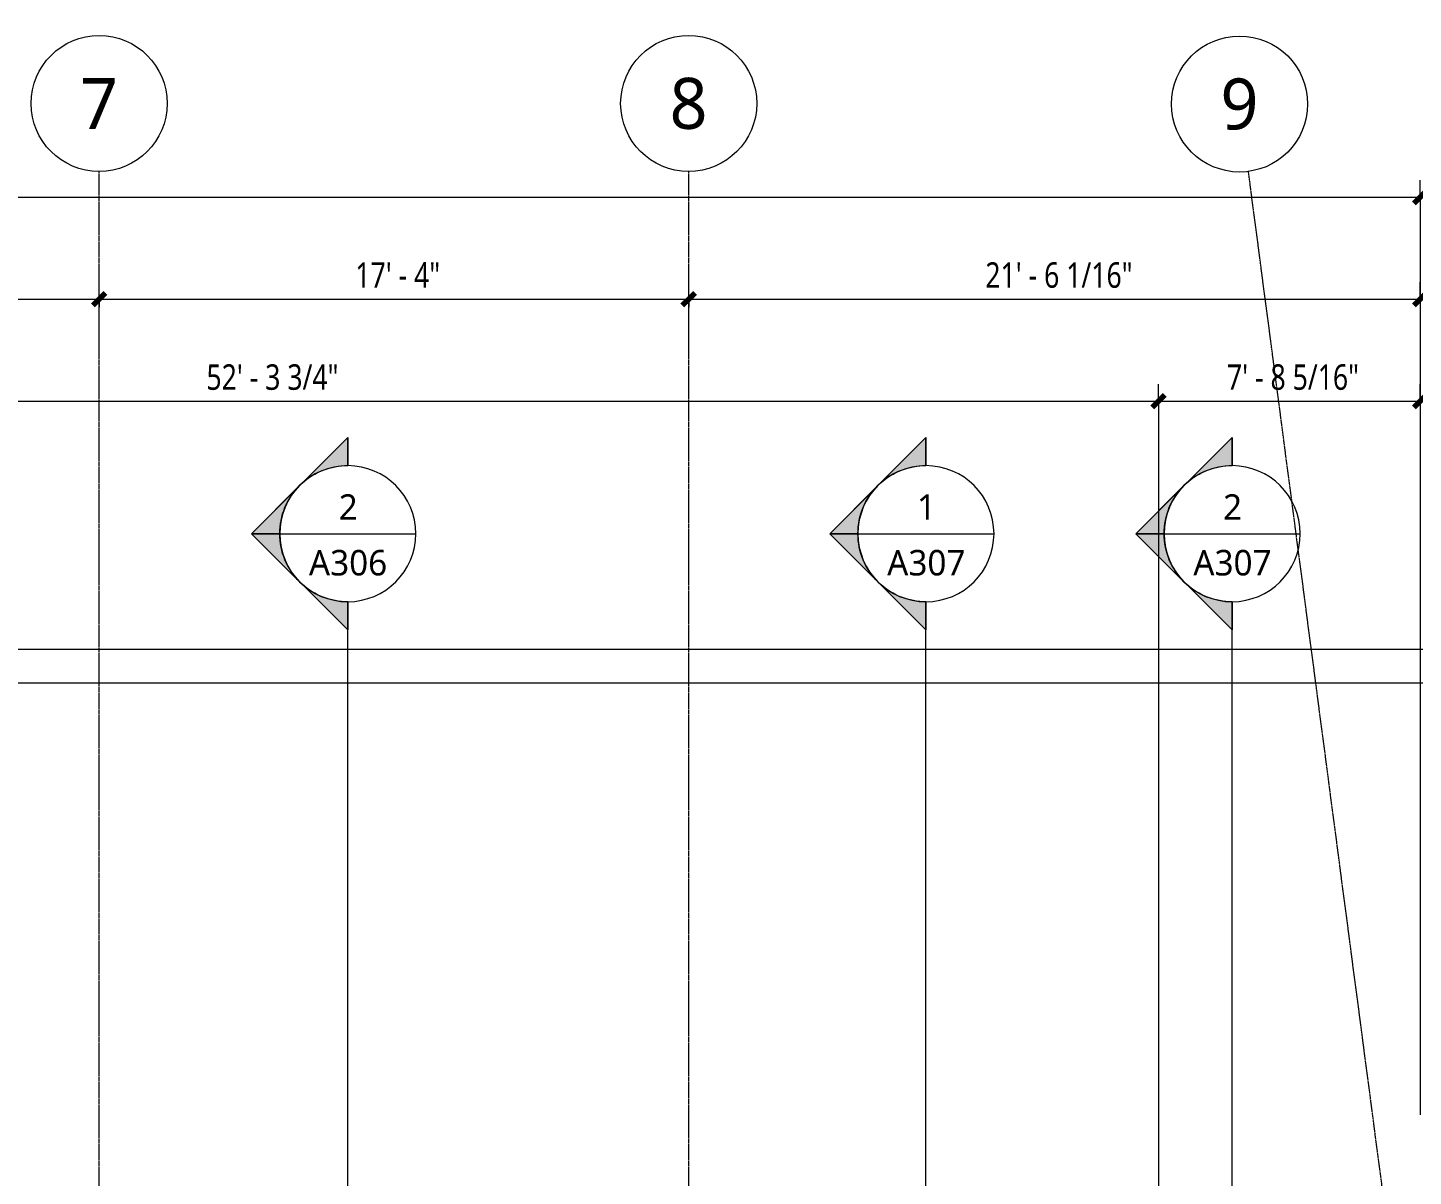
# Model space of a CAD drawing. Header units: inches. Extents: x -1548 to 1644, y -860 to 924.
# Drawn here: x 261.8 to 750.6, y 519 to 924.3 of the extents above; entities that cross this region are included whole.
import ezdxf

# ---------------------------------------------------------------- set-up
doc = ezdxf.new("R2010")
doc.units = ezdxf.units.IN
doc.header["$MEASUREMENT"] = 0
doc.linetypes.add('Grid Line', pattern=[0.875, 0.5, -0.125, 0.125, -0.125])
for name, color, linetype, lineweight in [('A-ANNO-DIMS', 211, 'Continuous', 9), ('A-ANNO-DIMS-96', 211, 'Continuous', 9), ('G-ANNO-SYMB', 111, 'Continuous', 9), ('L-SITE-WALL', 31, 'Continuous', 13), ('S-GRID', 1, 'Continuous', 9), ('S-GRID-IDEN', 1, 'Continuous', 9)]:
    doc.layers.add(name, color=color, linetype=linetype, lineweight=lineweight)
doc.styles.add('Trebuchet MS', font='trebuc.ttf', dxfattribs={"width": 0.8, "height": 9})
doc.styles.add('Trebuchet MS_1', font='trebuc.ttf', dxfattribs={"height": 9})
doc.styles.add('Trebuchet MS_2', font='trebuc.ttf', dxfattribs={"height": 18})
doc.dimstyles.new('Linear_-_3_32__Trebuchet_MS', dxfattribs={"dimscale": 12, "dimtxt": 9.278558, "dimasz": 0.375, "dimexe": 0.5, "dimexo": 0.5, "dimgap": 0.125, "dimtad": 1, "dimdec": 4, "dimrnd": 0.0625, "dimzin": 3, "dimdsep": 46, "dimlunit": 4, "dimtxsty": 'Trebuchet MS', "dimblk1": 'OBLIQUE', "dimblk2": 'OBLIQUE', "dimsah": 1, "dimcen": 0.09, "dimdle": 0.375, "dimazin": 0, "dimtfac": 1, "dimtdec": 4, "dimtix": 1, "dimtmove": 0, "dimatfit": 3, "dimfxl": 1, "dimtvp": 1, "dimfrac": 2, "dimtolj": 1, "dimtzin": 0, "dimarcsym": 2})

# ---------------------------------------------------------------- blocks, each defined once
blk = doc.blocks.new('Snowdon Towers Sample Site_rvt-1-L1')
at = {"layer": 'L-SITE-WALL', "color": 10}
for p, q in [((-806.95, 705), (841.31, 705)), ((841.31, 693), (-806.95, 693))]:
    blk.add_line(p, q, dxfattribs=at)
blk = doc.blocks.new('Grid - Grid Head - Circle-50561-L1')
at = {"layer": 'S-GRID-IDEN'}
blk.add_circle((0, 0), 0.25, dxfattribs=at)
blk = doc.blocks.new('DIMBLOCK6-L1')
at = {"layer": 'A-ANNO-DIMS-96'}
for p, q in [((33, 792.49), (33, 798.49)), ((660.75, 792.49), (660.75, 798.49)), ((33, 792.49), (660.75, 792.49)), ((33, 792.49), (33, 519)), ((660.75, 792.49), (660.75, 506.38))]:
    blk.add_line(p, q, dxfattribs=at)
at = {"layer": 'A-ANNO-DIMS-96', "lineweight": 70}
for p, q in [((33, 792.49), (30.75, 790.24)), ((33, 792.49), (35.25, 794.74)), ((660.75, 792.49), (658.5, 790.24)), ((660.75, 792.49), (663, 794.74))]:
    blk.add_line(p, q, dxfattribs=at)
at = {"layer": 'A-ANNO-DIMS-96', "color": 0, "insert": (324.86, 805.5), "char_height": 9, "width": 52.8406, "attachment_point": 1, "line_spacing_factor": 1.048425, "style": 'Trebuchet MS'}
blk.add_mtext('52\' - 3 3/4"', dxfattribs=at)
blk = doc.blocks.new('_Oblique')
at = {"color": 0, "linetype": 'ByBlock', "lineweight": -2}
blk.add_line((-0.5, -0.5), (0.5, 0.5), dxfattribs=at)
blk = doc.blocks.new('DIMBLOCK7-L1')
at = {"layer": 'A-ANNO-DIMS-96'}
for p, q in [((660.75, 792.49), (660.75, 798.49)), ((753.06, 792.49), (753.06, 798.49)), ((660.75, 792.49), (757.56, 792.49)), ((660.75, 792.49), (660.75, 506.38)), ((753.06, 792.49), (753.06, 540.71))]:
    blk.add_line(p, q, dxfattribs=at)
at = {"layer": 'A-ANNO-DIMS-96', "lineweight": 70}
for p, q in [((660.75, 792.49), (658.5, 790.24)), ((660.75, 792.49), (663, 794.74)), ((753.06, 792.49), (750.81, 790.24)), ((753.06, 792.49), (755.31, 794.74))]:
    blk.add_line(p, q, dxfattribs=at)
at = {"layer": 'A-ANNO-DIMS-96', "color": 0, "insert": (684.89, 805.5), "char_height": 9, "width": 52.8406, "attachment_point": 1, "line_spacing_factor": 1.048425, "style": 'Trebuchet MS'}
blk.add_mtext('7\' - 8 5/16"', dxfattribs=at)
blk = doc.blocks.new('DIMBLOCK14-L1')
at = {"layer": 'A-ANNO-DIMS-96'}
for p, q in [((43, 828.49), (43, 834.49)), ((287, 828.49), (287, 834.49)), ((43, 828.49), (287, 828.49)), ((43, 828.49), (43, 825.67)), ((287, 828.49), (287, 825.67))]:
    blk.add_line(p, q, dxfattribs=at)
at = {"layer": 'A-ANNO-DIMS-96', "lineweight": 70}
for p, q in [((43, 828.49), (40.75, 826.24)), ((43, 828.49), (45.25, 830.74)), ((287, 828.49), (284.75, 826.24)), ((287, 828.49), (289.25, 830.74))]:
    blk.add_line(p, q, dxfattribs=at)
at = {"layer": 'A-ANNO-DIMS-96', "color": 0, "insert": (151.4, 841.5), "char_height": 9, "width": 32.6479, "attachment_point": 1, "line_spacing_factor": 1.048425, "style": 'Trebuchet MS'}
blk.add_mtext('20\' - 4"', dxfattribs=at)
blk = doc.blocks.new('DIMBLOCK15-L1')
at = {"layer": 'A-ANNO-DIMS-96'}
for p, q in [((287, 828.49), (287, 834.49)), ((495, 828.49), (495, 834.49)), ((287, 828.49), (495, 828.49)), ((287, 828.49), (287, 825.67)), ((495, 828.49), (495, 825.67))]:
    blk.add_line(p, q, dxfattribs=at)
at = {"layer": 'A-ANNO-DIMS-96', "lineweight": 70}
for p, q in [((287, 828.49), (284.75, 826.24)), ((287, 828.49), (289.25, 830.74)), ((495, 828.49), (492.75, 826.24)), ((495, 828.49), (497.25, 830.74))]:
    blk.add_line(p, q, dxfattribs=at)
at = {"layer": 'A-ANNO-DIMS-96', "color": 0, "insert": (377.4, 841.5), "char_height": 9, "width": 32.6479, "attachment_point": 1, "line_spacing_factor": 1.048425, "style": 'Trebuchet MS'}
blk.add_mtext('17\' - 4"', dxfattribs=at)
blk = doc.blocks.new('DIMBLOCK16-L1')
at = {"layer": 'A-ANNO-DIMS-96'}
for p, q in [((495, 828.49), (495, 834.49)), ((753.06, 828.49), (753.06, 834.49)), ((495, 828.49), (757.56, 828.49)), ((495, 828.49), (495, 825.67)), ((753.06, 828.49), (753.06, 540.71))]:
    blk.add_line(p, q, dxfattribs=at)
at = {"layer": 'A-ANNO-DIMS-96', "lineweight": 70}
for p, q in [((495, 828.49), (492.75, 826.24)), ((495, 828.49), (497.25, 830.74)), ((753.06, 828.49), (750.81, 826.24)), ((753.06, 828.49), (755.31, 830.74))]:
    blk.add_line(p, q, dxfattribs=at)
at = {"layer": 'A-ANNO-DIMS-96', "color": 0, "insert": (599.65, 841.5), "char_height": 9, "width": 58.5021, "attachment_point": 1, "line_spacing_factor": 1.048425, "style": 'Trebuchet MS'}
blk.add_mtext('21\' - 6 1/16"', dxfattribs=at)
blk = doc.blocks.new('DIMBLOCK17-L1')
at = {"layer": 'A-ANNO-DIMS-96'}
for p, q in [((-1338, 864.49), (-1338, 870.49)), ((753.06, 864.49), (753.06, 870.49)), ((-1342.5, 864.49), (757.56, 864.49)), ((-1338, 864.49), (-1338, 531)), ((753.06, 864.49), (753.06, 540.71))]:
    blk.add_line(p, q, dxfattribs=at)
at = {"layer": 'A-ANNO-DIMS-96', "lineweight": 70}
for p, q in [((-1338, 864.49), (-1335.75, 866.74)), ((753.06, 864.49), (755.31, 866.74)), ((-1338, 864.49), (-1340.25, 862.24)), ((753.06, 864.49), (750.81, 862.24))]:
    blk.add_line(p, q, dxfattribs=at)
at = {"layer": 'A-ANNO-DIMS-96', "color": 0, "insert": (-319.21, 877.5), "char_height": 9, "width": 64.1636, "attachment_point": 1, "line_spacing_factor": 1.048425, "style": 'Trebuchet MS'}
blk.add_mtext('174\' - 3 1/16"', dxfattribs=at)
blk = doc.blocks.new('Section - Section Head - Filled-22785-L1')
at = {"layer": 'G-ANNO-SYMB'}
h = blk.add_hatch(color=256, dxfattribs=at)
edge = h.paths.add_edge_path()
edge.add_line((-0.4268, 0.1768), (-0.25, 0.3536))
edge.add_line((-0.25, 0.3536), (-0.25, 0.25))
edge.add_arc((-0.25, 0), 0.25, 90, 135)
h = blk.add_hatch(color=256, dxfattribs=at)
edge = h.paths.add_edge_path()
edge.add_arc((-0.25, 0), 0.25, 45, 90)
edge.add_line((-0.25, 0.25), (-0.25, 0.3536))
edge.add_line((-0.25, 0.3536), (-0.0732, 0.1768))
h = blk.add_hatch(color=256, dxfattribs=at)
edge = h.paths.add_edge_path()
edge.add_arc((-0.25, 0), 0.2503, 137.9216, 180)
edge.add_line((-0.5003, 0), (-0.6036, 0))
edge.add_line((-0.6036, 0), (-0.4358, 0.1678))
h = blk.add_hatch(color=256, dxfattribs=at)
edge = h.paths.add_edge_path()
edge.add_line((-0.0642, 0.1678), (0.1036, 0))
edge.add_line((0.1036, 0), (0.0003, 0))
edge.add_arc((-0.25, 0), 0.2503, 0, 42.0784)
for p, q in [((-0.25, 0.3536), (-0.6036, 0)), ((-0.25, 0.3536), (-0.4268, 0.1768)), ((-0.25, 0.3536), (0.1036, 0)), ((-0.25, 0.25), (-0.25, 0.3536)), ((-0.0732, 0.1768), (-0.25, 0.3536)), ((-0.25, 0.3536), (-0.25, 0.25)), ((-0.4358, 0.1678), (-0.6036, 0)), ((0.1036, 0), (-0.0642, 0.1678)), ((-0.5, 0), (-0.6036, 0)), ((-0.6036, 0), (-0.5003, 0)), ((0.0003, 0), (0.1036, 0)), ((0, 0), (0.1036, 0))]:
    blk.add_line(p, q, dxfattribs=at)
blk.add_circle((-0.25, 0), 0.25, dxfattribs=at)
for radius, start, end in [(0.25, 90, 135), (0.25, 45, 90), (0.2503, 137.9216, 180), (0.2503, 0, 42.0784)]:
    blk.add_arc((-0.25, 0), radius, start, end, dxfattribs=at)

msp = doc.modelspace()

# ---------------------------------------------------------------- linework, layer by layer
at = {"layer": 'G-ANNO-SYMB'}
for p, q in [((350.71112, 745.74026), (398.71112, 745.74026)), ((554.71112, 745.74026), (602.71112, 745.74026)), ((662.71112, 745.74026), (710.71112, 745.74026)), ((374.71112, 454.99252), (374.71112, 721.74026)), ((578.71112, 454.99252), (578.71112, 721.74026)), ((686.71112, 454.99252), (686.71112, 721.74026))]:
    msp.add_line(p, q, dxfattribs=at)
at = {"layer": 'S-GRID', "linetype": 'Grid Line'}
for p, q in [((287, -522.73665), (287, 873.5494)), ((495, -522.73665), (495, 873.5494)), ((876.30057, -522.73665), (692.47603, 873.5494))]:
    msp.add_line(p, q, dxfattribs=at)

# ---------------------------------------------------------------- block references
at = {"lineweight": 5}
msp.add_blockref('Snowdon Towers Sample Site_rvt-1-L1', (0, 0), dxfattribs=at)
at = {"layer": 'G-ANNO-SYMB', "extrusion": (0, 0, -1), "xscale": 95.99999999999994, "yscale": 95.99999999999994, "zscale": 95.99999999999994, "rotation": 270.0000000000002}
for p in [(-374.71112, 721.74026), (-578.71112, 721.74026), (-686.71112, 721.74026)]:
    msp.add_blockref('Section - Section Head - Filled-22785-L1', p, dxfattribs=at)
at = {"layer": 'S-GRID-IDEN', "xscale": 95.99999999999996, "yscale": 95.99999999999996, "zscale": 95.99999999999996, "rotation": 7.500000000000111}
msp.add_blockref('Grid - Grid Head - Circle-50561-L1', (689.3434, 897.34408), dxfattribs=at)
at = {"layer": 'S-GRID-IDEN', "xscale": 95.99999999999994, "yscale": 95.99999999999994, "zscale": 95.99999999999994}
for p in [(287, 897.5494), (495, 897.5494)]:
    msp.add_blockref('Grid - Grid Head - Circle-50561-L1', p, dxfattribs=at)

# ---------------------------------------------------------------- texts
at = {"layer": 'G-ANNO-SYMB', "char_height": 9, "attachment_point": 1, "style": 'Trebuchet MS_1'}
for s, insert, width in [('2', (371.52242, 759.6359), 8.181), ('1', (575.52242, 759.6359), 8.181), ('2', (683.52242, 759.6359), 8.181), ('A', (361.01534, 739.99966), 9.09), ('306', (368.51534, 739.99966), 24.543), ('A', (565.01534, 739.99966), 9.09), ('307', (572.51534, 739.99966), 24.543), ('A', (673.01534, 739.99966), 9.09), ('307', (680.51534, 739.99966), 24.543)]:
    msp.add_mtext(s, dxfattribs=dict(at, insert=insert, width=width))

# ---------------------------------------------------------------- dimensions: what is measured, and where the dimension line sits
at = {"layer": 'A-ANNO-DIMS'}
for base, p1, p2, override, picture, middle in [((753.05543, 864.48785), (-1338, 525), (753.05543, 534.7106), {"dimpost": '<>', "dimfxl": 2091.077981}, 'DIMBLOCK17-L1', (-292.47228, 870.58179)), ((287, 828.48785), (43, 831.66983), (287, 831.66983), {"dimpost": '<>', "dimfxl": 244}, 'DIMBLOCK14-L1', (165, 834.56664)), ((495, 828.48785), (287, 831.66983), (495, 831.66983), {"dimpost": '<>', "dimfxl": 208}, 'DIMBLOCK15-L1', (391, 834.48785)), ((753.05543, 828.48785), (495, 831.66983), (753.05543, 534.7106), {"dimpost": '<>', "dimfxl": 393.417579}, 'DIMBLOCK16-L1', (624.02772, 834.58179)), ((660.75, 792.48785), (33, 513), (660.75, 500.375), {"dimpost": '<>', "dimfxl": 627.876941}, 'DIMBLOCK6-L1', (346.875, 798.56664)), ((753.05543, 792.48785), (660.75, 500.375), (753.05543, 534.7106), {"dimpost": '<>', "dimfxl": 98.48465}, 'DIMBLOCK7-L1', (706.90272, 798.58179))]:
    dim = msp.add_linear_dim(base=base, p1=p1, p2=p2, dimstyle='Linear_-_3_32__Trebuchet_MS', override=override, dxfattribs=at)
    dim.commit()
    dim.dimension.update_dxf_attribs({"geometry": picture, "text_midpoint": middle})

# ---------------------------------------------------------------- next in the draw order: texts
at = {"layer": 'S-GRID-IDEN', "char_height": 18, "width": 16.059, "attachment_point": 1, "style": 'Trebuchet MS_2', "bg_fill": 3, "box_fill_scale": 1.25, "bg_fill_color": 9, "bg_fill_true_color": 13158600, "bg_fill_transparency": 0}
for s, insert in [('7', (280.24893, 906.57592)), ('8', (488.24893, 906.57592)), ('9', (682.60509, 906.37083))]:
    msp.add_mtext(s, dxfattribs=dict(at, insert=insert))

doc.saveas('drawing.dxf')
